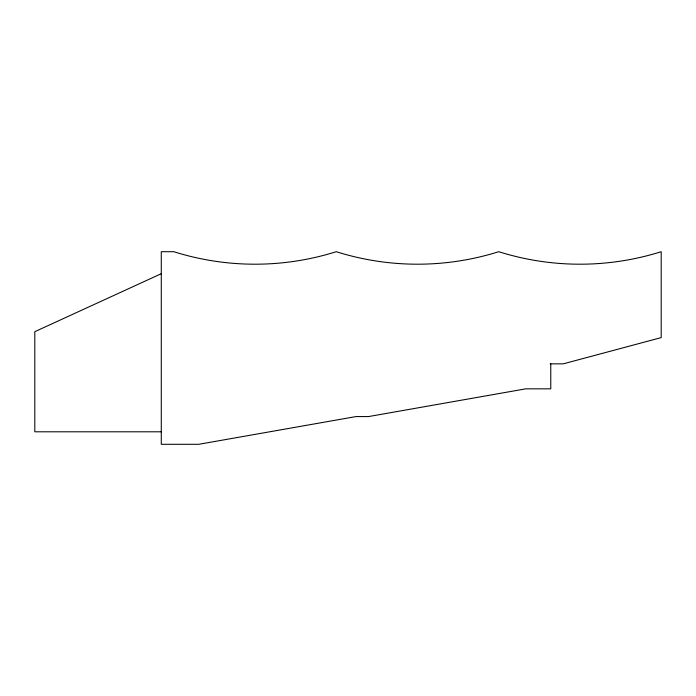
<?xml version="1.0" encoding="UTF-8"?>
<svg xmlns="http://www.w3.org/2000/svg" width="696" height="696" viewBox="0 0 696 696"><rect width="100%" height="100%" fill="white"/><g stroke="black" fill="none" stroke-linecap="round" stroke-linejoin="round"><path stroke-width="1.04" d="M161.281 273.702L34.8 331.688L34.8 431.798L161.281 431.798M550.223 363.843L563.264 363.843L661.2 337.603L661.2 251.7A270.265 270.265 0 0 1 498.728 251.7A270.265 270.265 0 0 1 336.255 251.7A270.265 270.265 0 0 1 173.774 251.7L161.281 251.7L161.281 444.3L198.778 444.3L356.021 416.573L368.523 416.573L525.776 388.838L550.771 388.838L550.771 363.843"/></g></svg>
